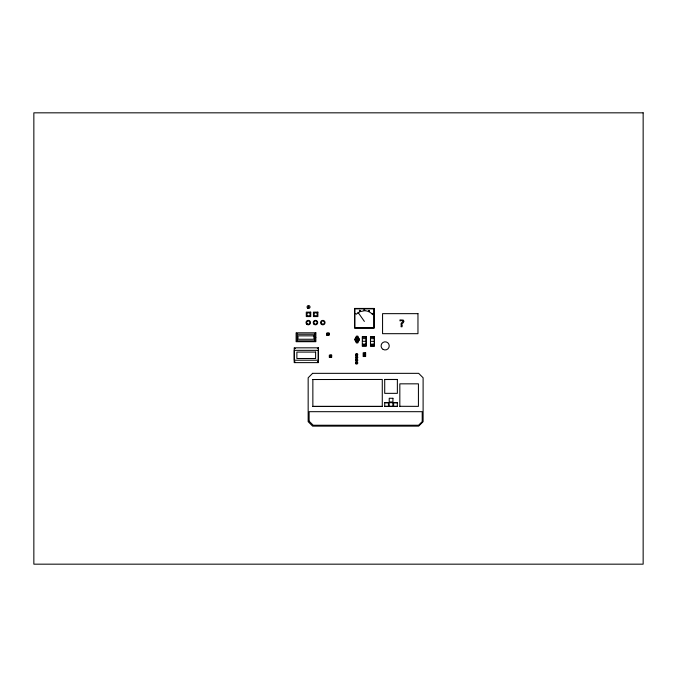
<?xml version="1.0" encoding="UTF-8"?>
<svg xmlns="http://www.w3.org/2000/svg" width="677" height="677" viewBox="0 0 677 677"><rect width="100%" height="100%" fill="white"/><g stroke="black" fill="none" stroke-linecap="round" stroke-linejoin="round"><path stroke-width="1.02" d="M364.531 355.078L364.497 355.197M369.007 310.625L368.601 311.225L369.007 310.515M359.335 310.929L359.487 310.294L359.673 311.014M372.841 314.483L372.646 314.644A10.68 10.68 0 0 0 364.531 310.726L360.012 311.657L356.119 314.255M364.082 309.888L364.243 310.32L364.082 309.702M357.109 338.965C355.205 340.336 359.157 339.905 356.957 338.982C355.433 340.252 358.776 340.099 357.253 338.991M372.299 313.417L372.299 313.891M357.591 336.52L357.524 336.977M362.39 337.366L366.139 337.366L366.139 345.507L362.39 345.507M370.564 337.417L374.313 337.417L374.313 345.558L370.564 345.558M362.39 338.618L366.139 338.618M370.564 338.669L374.313 338.669M362.39 341.284L366.139 341.284M370.564 341.335L374.313 341.335M357.49 341.97L356.991 342.486L357.338 341.902M357.405 342.486L357.405 341.902M362.39 344.068L366.139 344.068M370.564 344.119L374.313 344.119M362.39 344.94L366.139 344.94M370.564 344.991L374.313 344.991M363.667 353.682L365.14 353.682M312.859 379.526L382.277 379.458L382.277 406.445L312.859 406.445L312.859 379.458M384.714 379.518L397.365 379.518M384.731 402.68L388.437 402.68L388.437 406.412L384.731 406.412L384.731 402.68L388.437 402.747M393.633 402.68L397.331 402.68L397.331 406.412L393.633 406.412L393.633 402.68L397.331 402.747M312.859 406.386L382.277 406.386M384.731 406.352L388.437 406.352M389.182 406.335L392.888 406.335M393.633 406.352L397.331 406.352M399.828 406.302L418.428 406.361L418.428 383.834L399.828 383.834L399.828 406.361M309.118 421.17L313.223 425.249L418.538 425.241L422.211 421.602L422.211 411.684L309.118 411.684L309.118 421.17M357.964 312.292L364.378 321.406M369.515 310.515L368.559 310.515M369.219 310.599L369.287 311.234L369.126 310.515M317.395 348.384L318.122 348.511L317.395 348.384M355.586 313.493L355.679 313.578M364.471 309.88L364.835 310.286L364.488 309.804M372.638 313.527C373.332 313.891 374.051 313.349 372.638 313.527M372.739 313.485L372.892 313.9L372.739 313.485M373.264 313.485L373.425 313.9L373.264 313.485M357.007 336.808L357.007 336.808M356.821 342.19L356.407 342.063L356.821 342.19M317.395 361.941L318.122 362.085L317.395 361.941M356.576 336.74L357.05 336.994L356.593 336.681M360.198 310.785L359.775 310.988L359.809 310.311L360.198 310.785M315.694 337.374C315.431 338.796 314.94 336.181 315.694 337.374M403.771 321.389L403.441 322.548L401.952 323.801L401.952 324.884L401.106 324.884L401.106 323.437L402.807 321.457A0.948 0.948 0 0 0 402.087 320.466L399.98 320.89L399.98 319.925L403.213 320.086A1.599 1.599 0 0 1 403.737 321L403.771 321.389M296.441 333.355L297.034 333.516L296.441 333.355M296.441 340.996L297.034 341.157L296.441 340.996M294.461 361.916L295.138 362.195L294.503 361.831M308.28 306.943L308.805 307.079L308.28 306.943M314.94 333.355L315.533 333.516L314.94 333.355M327.143 334.066C328.083 336.985 329.42 332.001 327.143 334.066M329.758 356.068C330.698 358.988 332.035 354.003 329.758 356.068M356.06 354.486C356.813 356.838 357.896 352.827 356.06 354.486M356.06 357.202C356.813 359.555 357.896 355.535 356.06 357.202M356.06 360.012C356.813 362.364 357.896 358.353 356.06 360.012M356.06 362.796C356.813 365.157 357.896 361.137 356.06 362.796M314.949 340.971L315.524 341.191L314.949 340.971M294.478 348.317L295.164 348.579L294.478 348.317M356.043 337.688L354.985 339.524L356.043 341.36L358.167 341.36L359.225 339.524L358.167 337.688L356.043 337.688M327.888 333.558C326.991 335.03 328.777 335.03 327.888 333.558M330.503 355.56C329.606 357.033 331.392 357.033 330.503 355.56M312.605 373.34L308.162 377.783L308.162 421.686L312.605 426.129L418.665 426.129L423.108 421.686L423.108 377.783L418.665 373.34L312.605 373.34M356.119 337.552L356 337.603A2.217 2.217 0 0 0 356 341.445L356.119 342.697A1.862 1.862 0 0 0 358.091 342.697L358.218 341.445A2.217 2.217 0 0 0 358.218 337.603L358.091 336.393A1.659 1.659 0 0 0 356.119 336.393L356.119 337.552M643.15 112.831L33.85 112.831L33.85 564.169L643.15 564.169L643.15 112.831M374.246 308.441L354.511 308.441L354.511 328.176L374.246 328.176L374.246 308.441M373.831 308.856L354.926 308.856L354.926 327.761L373.831 327.761L373.831 308.856M310.735 312.131L306.292 312.131L306.292 316.574L310.735 316.574L310.735 312.131M317.885 312.131L313.443 312.131L313.443 316.574L317.885 316.574L317.885 312.131M417.963 313.654L382.564 313.654L382.564 333.685L417.963 333.685L417.963 313.654M402.028 325.772L401.063 325.772L401.063 326.771L402.028 326.771L402.028 325.772M315.854 332.813L296.12 332.813L296.12 341.699L315.854 341.699L315.854 332.813M329.056 333.092L326.712 333.092L326.712 335.428L329.056 335.428L329.056 333.092M314.771 334.243L297.178 334.243L297.178 340.861L314.771 340.861L314.771 334.243M313.933 335.851L298.015 335.851L298.015 339.253L313.933 339.253L313.933 335.851M366.249 336.503L362.305 336.503L362.305 346.37L366.249 346.37L366.249 336.503M374.423 336.528L370.48 336.528L370.48 346.396L374.423 346.396L374.423 336.528M318.376 347.826L294.207 347.826L294.207 362.627L318.376 362.627L318.376 347.826M318.241 350.347L294.317 350.347L294.317 360.215L318.241 360.215L318.241 350.347M315.617 352.082L296.873 352.082L296.873 358.497L315.617 358.497L315.617 352.082M365.639 352.819L363.168 352.819L363.168 356.517L365.639 356.517L365.639 352.819M365.14 353.309L363.667 353.309L363.667 356.026L365.14 356.026L365.14 353.309M364.429 353.978L364.353 354.562L364.429 353.969M331.671 355.095L329.327 355.095L329.327 357.439L331.671 357.439L331.671 355.095M397.365 379.45L384.714 379.45L384.714 393.345L397.365 393.345L397.365 379.45M392.931 398.313L389.233 398.245L389.233 401.977L392.931 401.977L392.931 398.245M392.888 402.722L389.182 402.663L389.182 406.395L392.888 406.395L392.888 402.663M356.432 340.692A1.354 1.354 0 0 0 358.455 339.524A1.354 1.354 0 0 0 356.432 338.356A1.354 1.354 0 0 0 356.432 340.692M355.874 363.744A1.109 1.109 0 0 0 357.727 363.244A1.109 1.109 0 0 0 356.373 361.89A1.109 1.109 0 0 0 355.874 363.744M355.874 360.959A1.109 1.109 0 0 0 357.727 360.46A1.109 1.109 0 0 0 356.373 359.098A1.109 1.109 0 0 0 355.874 360.959M355.874 358.141A1.109 1.109 0 0 0 357.727 357.651A1.109 1.109 0 0 0 356.373 356.288A1.109 1.109 0 0 0 355.874 358.141M355.874 355.433A1.109 1.109 0 0 0 357.727 354.934A1.109 1.109 0 0 0 356.373 353.572A1.109 1.109 0 0 0 355.874 355.433M383.123 349.408A4.07 4.07 0 0 0 389.233 345.879A4.07 4.07 0 0 0 383.123 342.359A4.07 4.07 0 0 0 383.123 349.408M321.897 323.902A1.599 1.599 0 0 0 324.427 322.751A1.599 1.599 0 0 0 322.167 321.135A1.599 1.599 0 0 0 321.897 323.902M321.321 324.224A2.217 2.217 0 0 0 324.994 323.09A2.217 2.217 0 0 0 322.176 320.475A2.217 2.217 0 0 0 321.321 324.224M329.987 357.16A1.032 1.032 0 0 0 331.535 356.263A1.032 1.032 0 0 0 329.987 355.366A1.032 1.032 0 0 0 329.987 357.16M329.885 356.881A0.872 0.872 0 0 0 331.341 356.491A0.872 0.872 0 0 0 330.274 355.425A0.872 0.872 0 0 0 329.885 356.881M327.363 335.157A1.032 1.032 0 0 0 328.92 334.26A1.032 1.032 0 0 0 327.363 333.363A1.032 1.032 0 0 0 327.363 335.157M327.448 335.013A0.872 0.872 0 0 0 328.751 334.26A0.872 0.872 0 0 0 327.448 333.507A0.872 0.872 0 0 0 327.448 335.013M314.543 323.902A1.599 1.599 0 0 0 317.073 322.751A1.599 1.599 0 0 0 314.813 321.135A1.599 1.599 0 0 0 314.543 323.902M313.967 324.224A2.217 2.217 0 0 0 317.64 323.09A2.217 2.217 0 0 0 314.822 320.475A2.217 2.217 0 0 0 313.967 324.224M307.316 323.902A1.599 1.599 0 0 0 309.846 322.751A1.599 1.599 0 0 0 307.586 321.135A1.599 1.599 0 0 0 307.316 323.902M306.74 324.224A2.217 2.217 0 0 0 310.413 323.09A2.217 2.217 0 0 0 307.595 320.475A2.217 2.217 0 0 0 306.74 324.224M314.856 315.753A1.599 1.599 0 0 0 317.276 314.399A1.599 1.599 0 0 0 314.89 312.977A1.599 1.599 0 0 0 314.856 315.753M307.705 315.753A1.599 1.599 0 0 0 310.125 314.399A1.599 1.599 0 0 0 307.739 312.977A1.599 1.599 0 0 0 307.705 315.753M307.807 308.289A1.481 1.481 0 0 0 310.024 307.011A1.481 1.481 0 0 0 307.807 305.725A1.481 1.481 0 0 0 307.807 308.289"/></g></svg>
